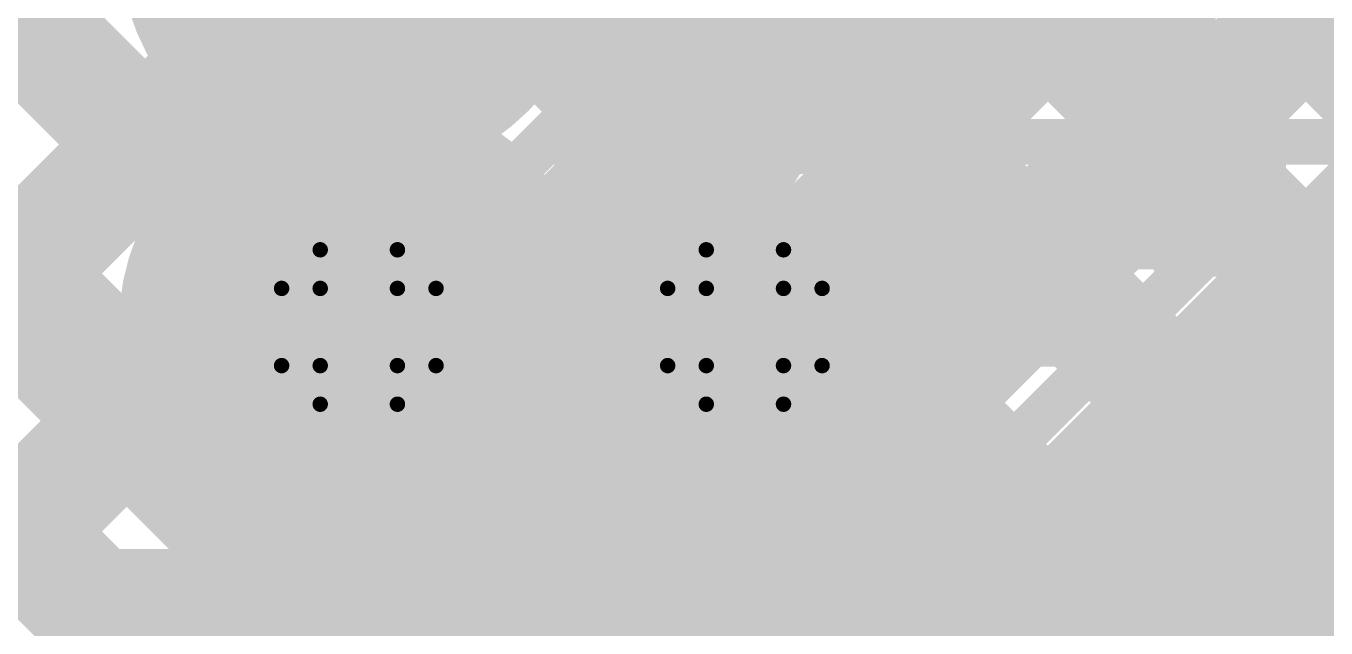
# Model space of a CAD drawing. Header units: millimetres. Extents: x 13 to 259, y -2 to 326.
# Drawn here: x 131.13 to 135.407, y 104.476 to 106.456 of the extents above; entities that cross this region are included whole.
import ezdxf

# ---------------------------------------------------------------- set-up
doc = ezdxf.new("R2010")
doc.units = ezdxf.units.MM
for name, color, linetype in [('BottomLayer', 5, 'Continuous'), ('ConnectLayer', 7, 'Continuous'), ('DrillDrawing', 1, 'Continuous'), ('Mechanical14', 56, 'Continuous'), ('Mechanical8', 56, 'Continuous'), ('MidLayer1', 16, 'Continuous'), ('MidLayer2', 76, 'Continuous'), ('MidLayer3', 90, 'Continuous'), ('MidLayer4', 156, 'Continuous'), ('MidLayer5', 130, 'Continuous'), ('MidLayer6', 216, 'Continuous'), ('MultiLayer', 9, 'Continuous'), ('TopLayer', 1, 'Continuous'), ('TopPaste', 8, 'Continuous'), ('TopSolder', 216, 'Continuous')]:
    doc.layers.add(name, color=color, linetype=linetype)

# ---------------------------------------------------------------- blocks, each defined once
blk = doc.blocks.new('SAMTEC_ASP_127797_01_185')
at = {"layer": 'Mechanical14', "const_width": 0.1}
for points in [[(-2.9591, -0.1638), (-3.3909, -0.1638)], [(-3.3909, -0.5194), (-3.3909, -0.1638)], [(-2.9607, -0.5194), (-2.9607, -0.1638)], [(-3.3909, -0.4064), (-4.2291, -0.4064)], [(-2.1209, -0.4064), (-2.9591, -0.4064)], [(-4.1148, -0.5194), (-4.2291, -0.5194)], [(-4.1148, -0.6604), (-4.1148, -0.5194)], [(-3.3909, -0.5194), (-3.5052, -0.5194)], [(-3.5052, -0.6604), (-3.5052, -0.5194)], [(-2.8448, -0.5194), (-2.9591, -0.5194)], [(-2.8448, -0.6604), (-2.8448, -0.5194)], [(-2.1209, -0.5194), (-2.2352, -0.5194)], [(-2.2352, -0.6604), (-2.2352, -0.5194)], [(-3.5052, -0.6604), (-4.1148, -0.6604)], [(-2.2352, -0.6604), (-2.8448, -0.6604)], [(-3.5052, -1.8796), (-4.1148, -1.8796)], [(-4.1148, -2.0206), (-4.1148, -1.8796)], [(-3.5052, -2.0206), (-3.5052, -1.8796)], [(-2.2352, -1.8796), (-2.8448, -1.8796)], [(-2.8448, -2.0206), (-2.8448, -1.8796)], [(-2.2352, -2.0206), (-2.2352, -1.8796)], [(-4.1148, -2.0206), (-4.2291, -2.0206)], [(-3.3909, -2.0206), (-3.5052, -2.0206)], [(-3.3909, -2.3762), (-3.3909, -2.0206)], [(-2.8448, -2.0206), (-2.9591, -2.0206)], [(-2.9591, -2.3762), (-2.9591, -2.0206)], [(-2.1209, -2.0206), (-2.2352, -2.0206)], [(-3.3909, -2.1336), (-4.2291, -2.1336)], [(-2.1209, -2.1336), (-2.9591, -2.1336)], [(-2.9591, -2.3762), (-3.3909, -2.3762)], [(-2.9591, -2.7038), (-3.3909, -2.7038)], [(-3.3909, -3.0594), (-3.3909, -2.7038)], [(-2.9591, -3.0594), (-2.9591, -2.7038)], [(-3.3909, -2.9464), (-4.2291, -2.9464)], [(-2.1209, -2.9464), (-2.9591, -2.9464)], [(-4.1148, -3.0594), (-4.2291, -3.0594)], [(-4.1148, -3.2004), (-4.1148, -3.0594)], [(-3.5052, -3.2004), (-3.5052, -3.0594)], [(-3.3909, -3.0594), (-3.5052, -3.0594)], [(-2.8448, -3.0594), (-2.9591, -3.0594)], [(-2.8448, -3.2004), (-2.8448, -3.0594)], [(-2.2352, -3.2004), (-2.2352, -3.0594)], [(-2.1209, -3.0594), (-2.2352, -3.0594)], [(-3.5052, -3.2004), (-4.1148, -3.2004)], [(-2.2352, -3.2004), (-2.8448, -3.2004)]]:
    blk.add_lwpolyline(points, dxfattribs=at)
at = {"layer": 'Mechanical14', "const_width": 0.05}
for points in [[(-3.4159, -0.1638, 1), (-3.3659, -0.1638, 1)], [(-3.4159, -0.1638, 1), (-3.3659, -0.1638, 1)], [(-2.9857, -0.1638, 1), (-2.9357, -0.1638, 1)], [(-2.9841, -0.1638, 1), (-2.9341, -0.1638, 1)], [(-3.4159, -0.4064, 1), (-3.3659, -0.4064, 1)], [(-2.9841, -0.4064, 1), (-2.9341, -0.4064, 1)], [(-4.1398, -0.5194, 1), (-4.0898, -0.5194, 1)], [(-4.1398, -0.5194, 1), (-4.0898, -0.5194, 1)], [(-3.5302, -0.5194, 1), (-3.4802, -0.5194, 1)], [(-3.5302, -0.5194, 1), (-3.4802, -0.5194, 1)], [(-3.4159, -0.5194, 1), (-3.3659, -0.5194, 1)], [(-3.4159, -0.5194, 1), (-3.3659, -0.5194, 1)], [(-2.9857, -0.5194, 1), (-2.9357, -0.5194, 1)], [(-2.9841, -0.5194, 1), (-2.9341, -0.5194, 1)], [(-2.8698, -0.5194, 1), (-2.8198, -0.5194, 1)], [(-2.8698, -0.5194, 1), (-2.8198, -0.5194, 1)], [(-2.2602, -0.5194, 1), (-2.2102, -0.5194, 1)], [(-2.2602, -0.5194, 1), (-2.2102, -0.5194, 1)], [(-4.1398, -0.6604, 1), (-4.0898, -0.6604, 1)], [(-4.1398, -0.6604, 1), (-4.0898, -0.6604, 1)], [(-3.5302, -0.6604, 1), (-3.4802, -0.6604, 1)], [(-3.5302, -0.6604, 1), (-3.4802, -0.6604, 1)], [(-2.8698, -0.6604, 1), (-2.8198, -0.6604, 1)], [(-2.8698, -0.6604, 1), (-2.8198, -0.6604, 1)], [(-2.2602, -0.6604, 1), (-2.2102, -0.6604, 1)], [(-2.2602, -0.6604, 1), (-2.2102, -0.6604, 1)], [(-4.1398, -1.8796, 1), (-4.0898, -1.8796, 1)], [(-4.1398, -1.8796, 1), (-4.0898, -1.8796, 1)], [(-3.5302, -1.8796, 1), (-3.4802, -1.8796, 1)], [(-3.5302, -1.8796, 1), (-3.4802, -1.8796, 1)], [(-2.8698, -1.8796, 1), (-2.8198, -1.8796, 1)], [(-2.8698, -1.8796, 1), (-2.8198, -1.8796, 1)], [(-2.2602, -1.8796, 1), (-2.2102, -1.8796, 1)], [(-2.2602, -1.8796, 1), (-2.2102, -1.8796, 1)], [(-4.1398, -2.0206, 1), (-4.0898, -2.0206, 1)], [(-4.1398, -2.0206, 1), (-4.0898, -2.0206, 1)], [(-3.5302, -2.0206, 1), (-3.4802, -2.0206, 1)], [(-3.5302, -2.0206, 1), (-3.4802, -2.0206, 1)], [(-3.4159, -2.0206, 1), (-3.3659, -2.0206, 1)], [(-3.4159, -2.0206, 1), (-3.3659, -2.0206, 1)], [(-2.9841, -2.0206, 1), (-2.9341, -2.0206, 1)], [(-2.9841, -2.0206, 1), (-2.9341, -2.0206, 1)], [(-2.8698, -2.0206, 1), (-2.8198, -2.0206, 1)], [(-2.8698, -2.0206, 1), (-2.8198, -2.0206, 1)], [(-2.2602, -2.0206, 1), (-2.2102, -2.0206, 1)], [(-2.2602, -2.0206, 1), (-2.2102, -2.0206, 1)], [(-3.4159, -2.1336, 1), (-3.3659, -2.1336, 1)], [(-2.9841, -2.1336, 1), (-2.9341, -2.1336, 1)], [(-3.4159, -2.3762, 1), (-3.3659, -2.3762, 1)], [(-3.4159, -2.3762, 1), (-3.3659, -2.3762, 1)], [(-2.9841, -2.3762, 1), (-2.9341, -2.3762, 1)], [(-2.9841, -2.3762, 1), (-2.9341, -2.3762, 1)], [(-3.4159, -2.7038, 1), (-3.3659, -2.7038, 1)], [(-3.4159, -2.7038, 1), (-3.3659, -2.7038, 1)], [(-2.9841, -2.7038, 1), (-2.9341, -2.7038, 1)], [(-2.9841, -2.7038, 1), (-2.9341, -2.7038, 1)], [(-3.4159, -2.9464, 1), (-3.3659, -2.9464, 1)], [(-2.9841, -2.9464, 1), (-2.9341, -2.9464, 1)], [(-4.1398, -3.0594, 1), (-4.0898, -3.0594, 1)], [(-4.1398, -3.0594, 1), (-4.0898, -3.0594, 1)], [(-3.5302, -3.0594, 1), (-3.4802, -3.0594, 1)], [(-3.5302, -3.0594, 1), (-3.4802, -3.0594, 1)], [(-3.4159, -3.0594, 1), (-3.3659, -3.0594, 1)], [(-3.4159, -3.0594, 1), (-3.3659, -3.0594, 1)], [(-2.9841, -3.0594, 1), (-2.9341, -3.0594, 1)], [(-2.9841, -3.0594, 1), (-2.9341, -3.0594, 1)], [(-2.8698, -3.0594, 1), (-2.8198, -3.0594, 1)], [(-2.8698, -3.0594, 1), (-2.8198, -3.0594, 1)], [(-2.2602, -3.0594, 1), (-2.2102, -3.0594, 1)], [(-2.2602, -3.0594, 1), (-2.2102, -3.0594, 1)], [(-4.1398, -3.2004, 1), (-4.0898, -3.2004, 1)], [(-4.1398, -3.2004, 1), (-4.0898, -3.2004, 1)], [(-3.5302, -3.2004, 1), (-3.4802, -3.2004, 1)], [(-3.5302, -3.2004, 1), (-3.4802, -3.2004, 1)], [(-2.8698, -3.2004, 1), (-2.8198, -3.2004, 1)], [(-2.8698, -3.2004, 1), (-2.8198, -3.2004, 1)], [(-2.2602, -3.2004, 1), (-2.2102, -3.2004, 1)], [(-2.2602, -3.2004, 1), (-2.2102, -3.2004, 1)]]:
    blk.add_lwpolyline(points, format="xyb", close=True, dxfattribs=at)
at = {"layer": 'Mechanical8', "const_width": 0.1}
for points in [[(-3.175, -1.905), (-3.175, -0.905)], [(-3.445, -1.905), (-4.445, -1.905)], [(-3.175, -1.905), (-4.175, -1.905)], [(-3.175, -2.905), (-3.175, -1.905)], [(-2.175, -1.905), (-3.175, -1.905)], [(-1.905, -1.905), (-2.905, -1.905)], [(-3.175, -3.175), (-3.175, -2.175)], [(-3.445, -3.175), (-4.445, -3.175)], [(-3.175, -3.175), (-4.175, -3.175)], [(-3.175, -4.175), (-3.175, -3.175)], [(-2.175, -3.175), (-3.175, -3.175)], [(-1.905, -3.175), (-2.905, -3.175)]]:
    blk.add_lwpolyline(points, dxfattribs=at)
at = {"layer": 'Mechanical8', "const_width": 0.05}
for points in [[(-3.2, -0.905, 1), (-3.15, -0.905, 1)], [(-4.2, -1.905, 1), (-4.15, -1.905, 1)], [(-3.47, -1.905, 1), (-3.42, -1.905, 1)], [(-3.2, -1.905, 1), (-3.15, -1.905, 1)], [(-3.2, -1.905, 1), (-3.15, -1.905, 1)], [(-3.2, -1.905, 1), (-3.15, -1.905, 1)], [(-3.2, -1.905, 1), (-3.15, -1.905, 1)], [(-2.93, -1.905, 1), (-2.88, -1.905, 1)], [(-2.2, -1.905, 1), (-2.15, -1.905, 1)], [(-3.2, -2.175, 1), (-3.15, -2.175, 1)], [(-3.2, -2.905, 1), (-3.15, -2.905, 1)], [(-4.2, -3.175, 1), (-4.15, -3.175, 1)], [(-3.47, -3.175, 1), (-3.42, -3.175, 1)], [(-3.2, -3.175, 1), (-3.15, -3.175, 1)], [(-3.2, -3.175, 1), (-3.15, -3.175, 1)], [(-3.2, -3.175, 1), (-3.15, -3.175, 1)], [(-3.2, -3.175, 1), (-3.15, -3.175, 1)], [(-2.93, -3.175, 1), (-2.88, -3.175, 1)], [(-2.2, -3.175, 1), (-2.15, -3.175, 1)], [(-3.2, -4.175, 1), (-3.15, -4.175, 1)]]:
    blk.add_lwpolyline(points, format="xyb", close=True, dxfattribs=at)
at = {"layer": 'TopLayer', "const_width": 0.32}
for points in [[(-4.605, -1.905, 1), (-4.285, -1.905, 1)], [(-3.335, -1.905, 1), (-3.015, -1.905, 1)], [(-2.065, -1.905, 1), (-1.745, -1.905, 1)], [(-4.605, -3.175, 1), (-4.285, -3.175, 1)], [(-3.335, -3.175, 1), (-3.015, -3.175, 1)], [(-2.065, -3.175, 1), (-1.745, -3.175, 1)]]:
    blk.add_lwpolyline(points, format="xyb", close=True, dxfattribs=at)
at = {"layer": 'TopPaste', "const_width": 0.32}
for points in [[(-4.605, -1.905, 1), (-4.285, -1.905, 1)], [(-3.335, -1.905, 1), (-3.015, -1.905, 1)], [(-2.065, -1.905, 1), (-1.745, -1.905, 1)], [(-4.605, -3.175, 1), (-4.285, -3.175, 1)], [(-3.335, -3.175, 1), (-3.015, -3.175, 1)], [(-2.065, -3.175, 1), (-1.745, -3.175, 1)]]:
    blk.add_lwpolyline(points, format="xyb", close=True, dxfattribs=at)
at = {"layer": 'TopSolder', "const_width": 0.4216}
for points in [[(-4.6558, -1.905, 1), (-4.2342, -1.905, 1)], [(-3.3858, -1.905, 1), (-2.9642, -1.905, 1)], [(-2.1158, -1.905, 1), (-1.6942, -1.905, 1)], [(-4.6558, -3.175, 1), (-4.2342, -3.175, 1)], [(-3.3858, -3.175, 1), (-2.9642, -3.175, 1)], [(-2.1158, -3.175, 1), (-1.6942, -3.175, 1)]]:
    blk.add_lwpolyline(points, format="xyb", close=True, dxfattribs=at)

msp = doc.modelspace()

# ---------------------------------------------------------------- linework, layer by layer
at = {"layer": 'BottomLayer', "const_width": 0.25}
for points in [[(132.1001, 105.4657, 1), (132.35, 105.4657, 1)], [(133.3701, 105.4657, 1), (133.62, 105.4657, 1)]]:
    msp.add_lwpolyline(points, format="xyb", close=True, dxfattribs=at)
at = {"layer": 'ConnectLayer', "const_width": 0.4}
for points in [[(121.7757, 114.1147), (131.6378, 104.2526)], [(122.2054, 113.685), (131.6378, 104.2526)], [(134.785, 106.0726), (134.785, 112.0531)], [(127.6323, 111.6522), (137.0824, 102.2021)], [(127.6323, 111.6522), (137.0824, 102.2021)], [(126.9606, 111.4754), (132.41, 106.026)], [(126.9606, 111.4754), (132.41, 106.026)], [(126.7, 109.1903), (131.6378, 104.2526)], [(128.5678, 109.0196), (131.7594, 105.828)], [(128.5678, 109.0196), (131.7594, 105.828)], [(128.5678, 109.0196), (131.7594, 105.828)], [(132.628, 104.6266), (136.8741, 108.8727)], [(132.628, 104.6266), (136.8741, 108.8727)], [(134.0346, 106.0332), (136.8741, 108.8727)], [(133.6219, 104.7719), (137.6398, 108.7899)], [(133.6219, 104.7719), (137.6398, 108.7899)], [(133.9744, 105.1244), (137.6398, 108.7899)], [(134.061, 104.3625), (138.4083, 108.7098)], [(134.061, 104.3625), (138.4083, 108.7098)], [(134.061, 104.3625), (138.4083, 108.7098)], [(128.2068, 108.532), (131.9984, 104.7405)], [(128.2069, 108.532), (131.9984, 104.7405)], [(128.2069, 108.532), (131.9984, 104.7405)], [(134.043, 107.787), (143.616, 98.2141)], [(134.043, 107.787), (143.616, 98.2141)], [(134.043, 107.787), (143.616, 98.2141)], [(125.7668, 100.3109), (133.0614, 107.6056)], [(125.7668, 100.3109), (133.0614, 107.6056)], [(125.5542, 100.9469), (132.0497, 107.4424)], [(125.5542, 100.9469), (132.0497, 107.4424)], [(126.7, 102.0928), (132.0496, 107.4424)], [(132.3516, 106.9329), (132.7285, 106.556)], [(134.0525, 106.9291), (143.6015, 97.3801)], [(134.0525, 106.9291), (143.6015, 97.3801)], [(134.0525, 106.9291), (143.6015, 97.3801)], [(134.0525, 106.9291), (134.785, 106.1965)], [(132.175, 106.0536), (132.175, 106.7564)], [(133.115, 105.1136), (134.785, 106.7836)], [(132.4066, 106.2342), (132.9051, 106.7326)], [(132.3473, 106.0429), (132.9178, 106.6135)], [(132.3473, 106.0429), (132.9178, 106.6135)], [(132.722, 106.4177), (132.9178, 106.6135)], [(132.7714, 106.513), (133.2724, 106.0121)], [(126.7, 101.2443), (131.7914, 106.3356)], [(133.9009, 103.3539), (136.8768, 106.3298)], [(133.9009, 103.3539), (136.8768, 106.3298)], [(134.0343, 103.4873), (136.8768, 106.3298)], [(132.175, 106.2609), (132.3226, 106.1133)], [(132.3472, 106.0429), (132.5431, 106.2388)], [(133.8605, 106.2725), (143.6723, 96.4607)], [(133.8605, 106.2725), (143.6723, 96.4607)], [(133.8605, 106.2725), (134.4227, 105.7103)], [(132.7897, 105.6368), (133.324, 106.1711)], [(132.7897, 105.6368), (133.324, 106.1711)], [(132.7897, 105.6368), (133.3239, 106.1711)], [(132.287, 106.149), (132.4099, 106.026)], [(133.115, 105.7688), (133.492, 106.1457)], [(133.495, 106.0557), (133.495, 106.1457)], [(134.035, 106.0557), (134.035, 106.1457)], [(133.4981, 104.7857), (134.785, 106.0726)], [(134.035, 106.098), (143.6723, 96.4607)], [(133.3154, 105.9691), (133.9985, 105.286)], [(133.115, 104.647), (133.115, 105.7688)], [(132.7853, 105.6506), (133.68, 104.756)], [(132.7853, 105.6506), (133.68, 104.756)], [(132.7853, 105.6506), (132.9083, 105.5276)], [(134.085, 104.1988), (135.4935, 105.6073)], [(133.7198, 105.5647), (137.0824, 102.2021)], [(134.1027, 103.8395), (135.86, 105.5969)], [(133.4486, 105.4472), (133.5176, 105.5162)], [(135.4339, 105.5477), (135.6223, 105.3592)], [(122.6443, 96.34), (131.6478, 105.3435)], [(122.6443, 96.34), (131.6478, 105.3435)], [(126.7, 100.3957), (131.6478, 105.3435)], [(133.115, 105.3209), (133.5742, 104.8618)], [(135.0096, 105.1234), (135.1981, 104.9349)], [(132.628, 104.6267), (133.0641, 105.0627)], [(132.5874, 105.0001), (133.0294, 104.558)], [(132.5874, 105.0001), (133.0294, 104.558)], [(132.5874, 105.0001), (133.0294, 104.558)], [(123.174, 96.0212), (132.054, 104.9011)], [(123.174, 96.0212), (132.054, 104.9011)], [(126.7, 99.5472), (132.0539, 104.9011)], [(132.175, 104.7836), (132.175, 104.8778)], [(132.285, 104.7827), (132.285, 104.8788)], [(133.495, 104.7857), (133.495, 104.8757)], [(134.035, 104.7857), (134.035, 104.8757)], [(134.5854, 104.6991), (134.7738, 104.5107)], [(134.0553, 104.3806), (136.7183, 101.7177)], [(134.0553, 104.3806), (136.7183, 101.7177)], [(134.0553, 104.3806), (136.7183, 101.7177)]]:
    msp.add_lwpolyline(points, dxfattribs=at)
at = {"layer": 'ConnectLayer'}
for points, const_width in [([(132.815, 106.7357, 1), (131.6351, 106.7357, 1)], 0.4), ([(134.085, 106.7357, 1), (132.9051, 106.7357, 1)], 0.4), ([(134.085, 106.7357, 1), (132.9051, 106.7357, 1)], 0.4), ([(132.8178, 106.6135, 1), (133.0178, 106.6135, 1)], 0.2), ([(132.8178, 106.6135, 1), (133.0178, 106.6135, 1)], 0.2), ([(132.8178, 106.6135, 1), (133.0178, 106.6135, 1)], 0.2), ([(132.6285, 106.556, 1), (132.8285, 106.556, 1)], 0.2), ([(132.6714, 106.513, 1), (132.8714, 106.513, 1)], 0.2), ([(132.622, 106.4177, 1), (132.822, 106.4177, 1)], 0.2), ([(133.8752, 106.3928, 1), (134.0752, 106.3928, 1)], 0.2), ([(133.8752, 106.3928, 1), (134.0752, 106.3928, 1)], 0.2), ([(133.8752, 106.3928, 1), (134.0752, 106.3928, 1)], 0.2), ([(131.6914, 106.3356, 1), (131.8914, 106.3356, 1)], 0.2), ([(132.075, 106.2609, 1), (132.275, 106.2609, 1)], 0.2), ([(132.4431, 106.2388, 1), (132.6431, 106.2388, 1)], 0.2), ([(133.7605, 106.2725, 1), (133.9605, 106.2725, 1)], 0.2), ([(133.7605, 106.2725, 1), (133.9605, 106.2725, 1)], 0.2), ([(133.7605, 106.2725, 1), (133.9605, 106.2725, 1)], 0.2), ([(132.3066, 106.2342, 1), (132.5066, 106.2342, 1)], 0.2), ([(132.3066, 106.2342, 1), (132.5066, 106.2342, 1)], 0.2), ([(132.3066, 106.2342, 1), (132.5066, 106.2342, 1)], 0.2), ([(134.685, 106.1965, 1), (134.885, 106.1965, 1)], 0.2), ([(133.2239, 106.1711, 1), (133.4239, 106.1711, 1)], 0.2), ([(133.224, 106.1711, 1), (133.424, 106.1711, 1)], 0.2), ([(133.224, 106.1711, 1), (133.424, 106.1711, 1)], 0.2), ([(132.187, 106.149, 1), (132.387, 106.149, 1)], 0.2), ([(132.2226, 106.1133, 1), (132.4226, 106.1133, 1)], 0.2), ([(133.392, 106.1457, 1), (133.592, 106.1457, 1)], 0.2), ([(133.392, 106.1457, 1), (133.592, 106.1457, 1)], 0.2), ([(133.395, 106.1457, 1), (133.595, 106.1457, 1)], 0.2), ([(133.395, 106.1457, 1), (133.595, 106.1457, 1)], 0.2), ([(133.935, 106.1457, 1), (134.135, 106.1457, 1)], 0.2), ([(133.935, 106.1457, 1), (134.135, 106.1457, 1)], 0.2), ([(133.935, 106.1457, 1), (134.135, 106.1457, 1)], 0.2), ([(133.935, 106.098, 1), (134.135, 106.098, 1)], 0.2), ([(134.685, 106.0726, 1), (134.885, 106.0726, 1)], 0.2), ([(134.685, 106.0726, 1), (134.885, 106.0726, 1)], 0.2), ([(132.815, 105.4657, 1), (131.6351, 105.4657, 1)], 0.4), ([(132.815, 105.4657, 1), (131.6351, 105.4657, 1)], 0.4), ([(132.815, 105.4657, 1), (131.6351, 105.4657, 1)], 0.4), ([(132.075, 106.0536, 1), (132.275, 106.0536, 1)], 0.2), ([(132.075, 106.0536, 1), (132.275, 106.0536, 1)], 0.2), ([(132.2, 106.0509, 1), (132.4, 106.0509, 1)], 0.2), ([(132.2, 106.0509, 1), (132.4, 106.0509, 1)], 0.2), ([(132.2, 106.0509, 1), (132.4, 106.0509, 1)], 0.2), ([(132.2472, 106.0429, 1), (132.4472, 106.0429, 1)], 0.2), ([(132.2473, 106.0429, 1), (132.4473, 106.0429, 1)], 0.2), ([(132.2473, 106.0429, 1), (132.4473, 106.0429, 1)], 0.2), ([(132.3099, 106.026, 1), (132.5099, 106.026, 1)], 0.2), ([(132.31, 106.026, 1), (132.51, 106.026, 1)], 0.2), ([(132.31, 106.026, 1), (132.51, 106.026, 1)], 0.2), ([(133.395, 106.0557, 1), (133.595, 106.0557, 1)], 0.2), ([(133.395, 106.0557, 1), (133.595, 106.0557, 1)], 0.2), ([(133.9346, 106.0332, 1), (134.1346, 106.0332, 1)], 0.2), ([(133.935, 106.0557, 1), (134.135, 106.0557, 1)], 0.2), ([(133.935, 106.0557, 1), (134.135, 106.0557, 1)], 0.2), ([(133.935, 106.0557, 1), (134.135, 106.0557, 1)], 0.2), ([(133.1724, 106.0121, 1), (133.3724, 106.0121, 1)], 0.2), ([(133.2154, 105.9691, 1), (133.4154, 105.9691, 1)], 0.2), ([(131.6594, 105.828, 1), (131.8594, 105.828, 1)], 0.2), ([(131.6594, 105.828, 1), (131.8594, 105.828, 1)], 0.2), ([(131.6594, 105.828, 1), (131.8594, 105.828, 1)], 0.2), ([(133.015, 105.7688, 1), (133.215, 105.7688, 1)], 0.2), ([(133.015, 105.7688, 1), (133.215, 105.7688, 1)], 0.2), ([(134.3227, 105.7103, 1), (134.5227, 105.7103, 1)], 0.2), ([(132.6853, 105.6506, 1), (132.8853, 105.6506, 1)], 0.2), ([(132.6853, 105.6506, 1), (132.8853, 105.6506, 1)], 0.2), ([(132.6853, 105.6506, 1), (132.8853, 105.6506, 1)], 0.2), ([(132.6897, 105.6368, 1), (132.8897, 105.6368, 1)], 0.2), ([(132.6897, 105.6368, 1), (132.8897, 105.6368, 1)], 0.2), ([(132.6897, 105.6368, 1), (132.8897, 105.6368, 1)], 0.2), ([(135.3935, 105.6073, 1), (135.5935, 105.6073, 1)], 0.2), ([(135.3935, 105.6073, 1), (135.5935, 105.6073, 1)], 0.2), ([(135.3935, 105.6073, 1), (135.5935, 105.6073, 1)], 0.2), ([(133.6198, 105.5647, 1), (133.8198, 105.5647, 1)], 0.2), ([(132.8083, 105.5276, 1), (133.0083, 105.5276, 1)], 0.2), ([(133.395, 105.5157, 1), (133.595, 105.5157, 1)], 0.2), ([(133.395, 105.5157, 1), (133.595, 105.5157, 1)], 0.2), ([(133.395, 105.5157, 1), (133.595, 105.5157, 1)], 0.2), ([(133.4176, 105.5162, 1), (133.6176, 105.5162, 1)], 0.2), ([(135.3339, 105.5477, 1), (135.5339, 105.5477, 1)], 0.2), ([(131.5351, 105.4657, 1), (131.7351, 105.4657, 1)], 0.2), ([(131.5351, 105.4657, 1), (131.7351, 105.4657, 1)], 0.2), ([(131.5351, 105.4657, 1), (131.7351, 105.4657, 1)], 0.2), ([(132.715, 105.4657, 1), (132.915, 105.4657, 1)], 0.2), ([(132.715, 105.4657, 1), (132.915, 105.4657, 1)], 0.2), ([(132.715, 105.4657, 1), (132.915, 105.4657, 1)], 0.2), ([(133.3486, 105.4472, 1), (133.5486, 105.4472, 1)], 0.2), ([(133.395, 105.4157, 1), (133.595, 105.4157, 1)], 0.2), ([(133.395, 105.4157, 1), (133.595, 105.4157, 1)], 0.2), ([(133.395, 105.4157, 1), (133.595, 105.4157, 1)], 0.2), ([(131.5478, 105.3435, 1), (131.7478, 105.3435, 1)], 0.2), ([(131.5478, 105.3435, 1), (131.7478, 105.3435, 1)], 0.2), ([(131.5478, 105.3435, 1), (131.7478, 105.3435, 1)], 0.2), ([(133.015, 105.3209, 1), (133.215, 105.3209, 1)], 0.2), ([(133.8985, 105.286, 1), (134.0985, 105.286, 1)], 0.2), ([(133.015, 105.1136, 1), (133.215, 105.1136, 1)], 0.2), ([(133.8744, 105.1244, 1), (134.0744, 105.1244, 1)], 0.2), ([(134.9096, 105.1234, 1), (135.1096, 105.1234, 1)], 0.2), ([(132.9641, 105.0627, 1), (133.1641, 105.0627, 1)], 0.2), ([(132.4874, 105.0001, 1), (132.6874, 105.0001, 1)], 0.2), ([(132.4874, 105.0001, 1), (132.6874, 105.0001, 1)], 0.2), ([(132.4874, 105.0001, 1), (132.6874, 105.0001, 1)], 0.2), ([(135.0981, 104.9349, 1), (135.2981, 104.9349, 1)], 0.2), ([(131.9539, 104.9011, 1), (132.1539, 104.9011, 1)], 0.2), ([(131.954, 104.9011, 1), (132.154, 104.9011, 1)], 0.2), ([(131.954, 104.9011, 1), (132.154, 104.9011, 1)], 0.2), ([(132.075, 104.8778, 1), (132.275, 104.8778, 1)], 0.2), ([(132.075, 104.8778, 1), (132.275, 104.8778, 1)], 0.2), ([(132.185, 104.8788, 1), (132.385, 104.8788, 1)], 0.2), ([(132.185, 104.8788, 1), (132.385, 104.8788, 1)], 0.2), ([(133.395, 104.8757, 1), (133.595, 104.8757, 1)], 0.2), ([(133.395, 104.8757, 1), (133.595, 104.8757, 1)], 0.2), ([(133.935, 104.8757, 1), (134.135, 104.8757, 1)], 0.2), ([(133.935, 104.8757, 1), (134.135, 104.8757, 1)], 0.2), ([(133.935, 104.8757, 1), (134.135, 104.8757, 1)], 0.2), ([(133.4742, 104.8618, 1), (133.6742, 104.8618, 1)], 0.2), ([(132.815, 104.1957, 1), (131.6351, 104.1957, 1)], 0.4), ([(132.815, 104.1957, 1), (131.6351, 104.1957, 1)], 0.4), ([(132.815, 104.1957, 1), (131.6351, 104.1957, 1)], 0.4), ([(134.085, 104.1957, 1), (132.9051, 104.1957, 1)], 0.4), ([(134.085, 104.1957, 1), (132.9051, 104.1957, 1)], 0.4), ([(133.395, 104.7857, 1), (133.595, 104.7857, 1)], 0.2), ([(133.395, 104.7857, 1), (133.595, 104.7857, 1)], 0.2), ([(133.3981, 104.7857, 1), (133.5981, 104.7857, 1)], 0.2), ([(133.3981, 104.7857, 1), (133.5981, 104.7857, 1)], 0.2), ([(133.935, 104.7857, 1), (134.135, 104.7857, 1)], 0.2), ([(133.935, 104.7857, 1), (134.135, 104.7857, 1)], 0.2), ([(133.935, 104.7857, 1), (134.135, 104.7857, 1)], 0.2), ([(132.075, 104.7836, 1), (132.275, 104.7836, 1)], 0.2), ([(132.075, 104.7836, 1), (132.275, 104.7836, 1)], 0.2), ([(132.185, 104.7827, 1), (132.385, 104.7827, 1)], 0.2), ([(132.185, 104.7827, 1), (132.385, 104.7827, 1)], 0.2), ([(133.5219, 104.7719, 1), (133.7219, 104.7719, 1)], 0.2), ([(133.5219, 104.7719, 1), (133.7219, 104.7719, 1)], 0.2), ([(133.58, 104.756, 1), (133.78, 104.756, 1)], 0.2), ([(133.58, 104.756, 1), (133.78, 104.756, 1)], 0.2), ([(131.8984, 104.7405, 1), (132.0984, 104.7405, 1)], 0.2), ([(131.8984, 104.7405, 1), (132.0984, 104.7405, 1)], 0.2), ([(131.8984, 104.7405, 1), (132.0984, 104.7405, 1)], 0.2), ([(134.4854, 104.6991, 1), (134.6854, 104.6991, 1)], 0.2), ([(132.528, 104.6267, 1), (132.728, 104.6267, 1)], 0.2), ([(132.528, 104.6266, 1), (132.728, 104.6266, 1)], 0.2), ([(132.528, 104.6266, 1), (132.728, 104.6266, 1)], 0.2), ([(133.015, 104.647, 1), (133.215, 104.647, 1)], 0.2), ([(133.015, 104.647, 1), (133.215, 104.647, 1)], 0.2), ([(132.9294, 104.558, 1), (133.1294, 104.558, 1)], 0.2), ([(132.9294, 104.558, 1), (133.1294, 104.558, 1)], 0.2), ([(132.9294, 104.558, 1), (133.1294, 104.558, 1)], 0.2), ([(133.8752, 104.5386, 1), (134.0752, 104.5386, 1)], 0.2), ([(133.8752, 104.5386, 1), (134.0752, 104.5386, 1)], 0.2), ([(133.8752, 104.5386, 1), (134.0752, 104.5386, 1)], 0.2), ([(134.6738, 104.5107, 1), (134.8738, 104.5107, 1)], 0.2), ([(133.9553, 104.3806, 1), (134.1553, 104.3806, 1)], 0.2), ([(133.9553, 104.3806, 1), (134.1553, 104.3806, 1)], 0.2), ([(133.9553, 104.3806, 1), (134.1553, 104.3806, 1)], 0.2), ([(133.961, 104.3625, 1), (134.161, 104.3625, 1)], 0.2), ([(133.961, 104.3625, 1), (134.161, 104.3625, 1)], 0.2), ([(133.961, 104.3625, 1), (134.161, 104.3625, 1)], 0.2)]:
    msp.add_lwpolyline(points, format="xyb", close=True, dxfattribs=dict(at, const_width=const_width))
at = {"layer": 'ConnectLayer', "const_width": 0.4}
for points in [[(133.495, 106.1457, -1), (133.495, 107.3257)], [(134.085, 106.7357, -0.41575), (133.492, 106.1457)], [(134.085, 106.7357, -0.156291), (133.9752, 106.3928)], [(133.9752, 106.3928, -0.119394), (134.035, 106.1457)], [(133.9752, 106.3928, -0.119394), (134.035, 106.1457)], [(132.3, 106.0509, -0.129863), (132.4066, 106.2342)], [(132.3, 106.0509, -0.129863), (132.4066, 106.2342)], [(132.175, 106.0536, -0.053088), (132.3, 106.0509)], [(133.495, 104.8757, -1), (133.495, 106.0557)], [(134.035, 106.0557, -0.414214), (133.495, 105.5157)], [(134.035, 106.0557, -0.414214), (133.495, 105.5157)], [(135.615, 105.9007, -0.198912), (135.4935, 105.6073)], [(135.615, 105.9007, -0.198912), (135.4935, 105.6073)], [(133.495, 105.4157, -1), (133.495, 105.5157)], [(133.495, 105.4157, -0.414214), (134.035, 104.8757)], [(133.495, 105.4157, -0.414214), (134.035, 104.8757)], [(132.285, 104.8788, -0.046715), (132.175, 104.8778)], [(132.175, 104.7836, -0.046715), (132.285, 104.7827)], [(133.495, 103.6057, -1), (133.495, 104.7857)], [(133.115, 104.647, -0.178113), (133.4981, 104.7857)], [(134.035, 104.7857, -0.119394), (133.9752, 104.5386)], [(134.035, 104.7857, -0.119394), (133.9752, 104.5386)], [(133.9752, 104.5386, -0.156291), (134.085, 104.1957)]]:
    msp.add_lwpolyline(points, format="xyb", dxfattribs=at)
at = {"layer": 'DrillDrawing', "const_width": 0.0508}
for points in [[(132.098, 105.5927), (132.098, 105.7197)], [(132.098, 105.7197), (132.352, 105.7197)], [(132.352, 105.5927), (132.352, 105.7197)], [(133.368, 105.5927), (133.368, 105.7197)], [(133.368, 105.7197), (133.622, 105.7197)], [(133.622, 105.5927), (133.622, 105.7197)], [(131.971, 105.3387), (131.971, 105.5927)], [(131.971, 105.5927), (132.098, 105.5927)], [(132.352, 105.5927), (132.479, 105.5927)], [(132.479, 105.3387), (132.479, 105.5927)], [(133.241, 105.3387), (133.241, 105.5927)], [(133.241, 105.5927), (133.368, 105.5927)], [(133.622, 105.5927), (133.749, 105.5927)], [(133.749, 105.3387), (133.749, 105.5927)], [(131.971, 105.3387), (132.098, 105.3387)], [(132.098, 105.2117), (132.098, 105.3387)], [(132.352, 105.3387), (132.479, 105.3387)], [(132.352, 105.2117), (132.352, 105.3387)], [(133.241, 105.3387), (133.368, 105.3387)], [(133.368, 105.2117), (133.368, 105.3387)], [(133.622, 105.3387), (133.749, 105.3387)], [(133.622, 105.2117), (133.622, 105.3387)], [(132.098, 105.2117), (132.352, 105.2117)], [(133.368, 105.2117), (133.622, 105.2117)]]:
    msp.add_lwpolyline(points, dxfattribs=at)
at = {"layer": 'DrillDrawing', "const_width": 0.0254}
for points in [[(132.0853, 105.7197, 1), (132.1107, 105.7197, 1)], [(132.0853, 105.7197, 1), (132.1107, 105.7197, 1)], [(132.3393, 105.7197, 1), (132.3647, 105.7197, 1)], [(132.3393, 105.7197, 1), (132.3647, 105.7197, 1)], [(133.3553, 105.7197, 1), (133.3807, 105.7197, 1)], [(133.3553, 105.7197, 1), (133.3807, 105.7197, 1)], [(133.6093, 105.7197, 1), (133.6347, 105.7197, 1)], [(133.6093, 105.7197, 1), (133.6347, 105.7197, 1)], [(131.9583, 105.5927, 1), (131.9837, 105.5927, 1)], [(131.9583, 105.5927, 1), (131.9837, 105.5927, 1)], [(132.0853, 105.5927, 1), (132.1107, 105.5927, 1)], [(132.0853, 105.5927, 1), (132.1107, 105.5927, 1)], [(132.3393, 105.5927, 1), (132.3647, 105.5927, 1)], [(132.3393, 105.5927, 1), (132.3647, 105.5927, 1)], [(132.4663, 105.5927, 1), (132.4917, 105.5927, 1)], [(132.4663, 105.5927, 1), (132.4917, 105.5927, 1)], [(133.2283, 105.5927, 1), (133.2537, 105.5927, 1)], [(133.2283, 105.5927, 1), (133.2537, 105.5927, 1)], [(133.3553, 105.5927, 1), (133.3807, 105.5927, 1)], [(133.3553, 105.5927, 1), (133.3807, 105.5927, 1)], [(133.6093, 105.5927, 1), (133.6347, 105.5927, 1)], [(133.6093, 105.5927, 1), (133.6347, 105.5927, 1)], [(133.7363, 105.5927, 1), (133.7617, 105.5927, 1)], [(133.7363, 105.5927, 1), (133.7617, 105.5927, 1)], [(131.9583, 105.3387, 1), (131.9837, 105.3387, 1)], [(131.9583, 105.3387, 1), (131.9837, 105.3387, 1)], [(132.0853, 105.3387, 1), (132.1107, 105.3387, 1)], [(132.0853, 105.3387, 1), (132.1107, 105.3387, 1)], [(132.3393, 105.3387, 1), (132.3647, 105.3387, 1)], [(132.3393, 105.3387, 1), (132.3647, 105.3387, 1)], [(132.4663, 105.3387, 1), (132.4917, 105.3387, 1)], [(132.4663, 105.3387, 1), (132.4917, 105.3387, 1)], [(133.2283, 105.3387, 1), (133.2537, 105.3387, 1)], [(133.2283, 105.3387, 1), (133.2537, 105.3387, 1)], [(133.3553, 105.3387, 1), (133.3807, 105.3387, 1)], [(133.3553, 105.3387, 1), (133.3807, 105.3387, 1)], [(133.6093, 105.3387, 1), (133.6347, 105.3387, 1)], [(133.6093, 105.3387, 1), (133.6347, 105.3387, 1)], [(133.7363, 105.3387, 1), (133.7617, 105.3387, 1)], [(133.7363, 105.3387, 1), (133.7617, 105.3387, 1)], [(132.0853, 105.2117, 1), (132.1107, 105.2117, 1)], [(132.0853, 105.2117, 1), (132.1107, 105.2117, 1)], [(132.3393, 105.2117, 1), (132.3647, 105.2117, 1)], [(132.3393, 105.2117, 1), (132.3647, 105.2117, 1)], [(133.3553, 105.2117, 1), (133.3807, 105.2117, 1)], [(133.3553, 105.2117, 1), (133.3807, 105.2117, 1)], [(133.6093, 105.2117, 1), (133.6347, 105.2117, 1)], [(133.6093, 105.2117, 1), (133.6347, 105.2117, 1)]]:
    msp.add_lwpolyline(points, format="xyb", close=True, dxfattribs=at)
at = {"layer": 'MidLayer1', "const_width": 0.25}
for points in [[(132.1001, 105.4657, 1), (132.35, 105.4657, 1)], [(133.3701, 105.4657, 1), (133.62, 105.4657, 1)]]:
    msp.add_lwpolyline(points, format="xyb", close=True, dxfattribs=at)
at = {"layer": 'MidLayer2', "const_width": 0.12}
for points in [[(133.9384, 106.503, -0.414214), (134.0984, 106.663)], [(135.1291, 105.7151, -0.414213), (135.2891, 105.5551)], [(134.0984, 105.3951, -0.414214), (133.9384, 105.5551)]]:
    msp.add_lwpolyline(points, format="xyb", dxfattribs=at)
for points in [[(133.9384, 105.5551), (133.9384, 106.503)], [(134.2584, 106.343), (136.6951, 106.343)], [(134.2584, 105.7151), (134.2584, 106.343)], [(130.1597, 106.2611), (132.225, 104.1957)], [(134.2584, 105.7151), (135.1291, 105.7151)], [(135.2891, 105.5551), (135.2891, 99.6135)], [(134.0984, 105.3951), (134.9691, 105.3951)], [(134.9691, 105.3951), (134.9691, 99.481)]]:
    msp.add_lwpolyline(points, dxfattribs=at)
at = {"layer": 'MidLayer2'}
for points, const_width in [([(133.9084, 106.503, 1), (133.9684, 106.503, 1)], 0.06), ([(133.9084, 106.503, 1), (133.9684, 106.503, 1)], 0.06), ([(134.2284, 106.343, 1), (134.2884, 106.343, 1)], 0.06), ([(134.2284, 106.343, 1), (134.2884, 106.343, 1)], 0.06), ([(134.2284, 105.7151, 1), (134.2884, 105.7151, 1)], 0.06), ([(134.2284, 105.7151, 1), (134.2884, 105.7151, 1)], 0.06), ([(135.0991, 105.7151, 1), (135.1591, 105.7151, 1)], 0.06), ([(135.0991, 105.7151, 1), (135.1591, 105.7151, 1)], 0.06), ([(132.1001, 105.4657, 1), (132.35, 105.4657, 1)], 0.25), ([(133.3701, 105.4657, 1), (133.62, 105.4657, 1)], 0.25), ([(133.9084, 105.5551, 1), (133.9684, 105.5551, 1)], 0.06), ([(133.9084, 105.5551, 1), (133.9684, 105.5551, 1)], 0.06), ([(135.2591, 105.5551, 1), (135.3191, 105.5551, 1)], 0.06), ([(135.2591, 105.5551, 1), (135.3191, 105.5551, 1)], 0.06), ([(134.0684, 105.3951, 1), (134.1284, 105.3951, 1)], 0.06), ([(134.0684, 105.3951, 1), (134.1284, 105.3951, 1)], 0.06), ([(134.9391, 105.3951, 1), (134.9991, 105.3951, 1)], 0.06), ([(134.9391, 105.3951, 1), (134.9991, 105.3951, 1)], 0.06)]:
    msp.add_lwpolyline(points, format="xyb", close=True, dxfattribs=dict(at, const_width=const_width))
at = {"layer": 'MidLayer3', "const_width": 0.15}
for points in [[(135.2, 105.9007), (135.2, 112.225)], [(131.76, 102.1725), (131.76, 106.9283)], [(132.7, 105.9407), (133.495, 106.7357)], [(132.7, 100.2031), (132.7, 105.9407)], [(133.495, 104.1957), (135.2, 105.9007)], [(134.2746, 103.4245), (136.275, 105.425)]]:
    msp.add_lwpolyline(points, dxfattribs=at)
at = {"layer": 'MidLayer3'}
for points, const_width in [([(132.6625, 105.9407, 1), (132.7375, 105.9407, 1)], 0.075), ([(132.6625, 105.9407, 1), (132.7375, 105.9407, 1)], 0.075), ([(135.1625, 105.9007, 1), (135.2375, 105.9007, 1)], 0.075), ([(135.1625, 105.9007, 1), (135.2375, 105.9007, 1)], 0.075), ([(132.1001, 105.4657, 1), (132.35, 105.4657, 1)], 0.25), ([(133.3701, 105.4657, 1), (133.62, 105.4657, 1)], 0.25)]:
    msp.add_lwpolyline(points, format="xyb", close=True, dxfattribs=dict(at, const_width=const_width))
at = {"layer": 'MidLayer4'}
for points, const_width in [([(132.225, 105.4657), (132.8343, 106.075)], 0.15), ([(132.8343, 106.075), (138.8518, 106.075)], 0.15), ([(121.2414, 104.995), (137.5947, 104.995)], 0.12), ([(121.25, 104.675), (137.4621, 104.675)], 0.12)]:
    msp.add_lwpolyline(points, dxfattribs=dict(at, const_width=const_width))
for points, const_width in [([(132.7968, 106.075, 1), (132.8718, 106.075, 1)], 0.075), ([(132.7968, 106.075, 1), (132.8718, 106.075, 1)], 0.075), ([(132.1001, 105.4657, 1), (132.35, 105.4657, 1)], 0.25), ([(133.3701, 105.4657, 1), (133.62, 105.4657, 1)], 0.25), ([(132.1875, 105.4657, 1), (132.2625, 105.4657, 1)], 0.075)]:
    msp.add_lwpolyline(points, format="xyb", close=True, dxfattribs=dict(at, const_width=const_width))
at = {"layer": 'MidLayer5', "const_width": 0.25}
for points in [[(132.1001, 105.4657, 1), (132.35, 105.4657, 1)], [(133.3701, 105.4657, 1), (133.62, 105.4657, 1)]]:
    msp.add_lwpolyline(points, format="xyb", close=True, dxfattribs=at)
at = {"layer": 'MidLayer6', "const_width": 0.25}
for points in [[(132.1001, 105.4657, 1), (132.35, 105.4657, 1)], [(133.3701, 105.4657, 1), (133.62, 105.4657, 1)]]:
    msp.add_lwpolyline(points, format="xyb", close=True, dxfattribs=at)
at = {"layer": 'MultiLayer', "const_width": 0.25}
for points in [[(132.1001, 105.4657, 1), (132.35, 105.4657, 1)], [(133.3701, 105.4657, 1), (133.62, 105.4657, 1)]]:
    msp.add_lwpolyline(points, format="xyb", close=True, dxfattribs=at)
at = {"layer": 'TopLayer', "const_width": 0.25}
for points in [[(132.1001, 105.4657, 1), (132.35, 105.4657, 1)], [(133.3701, 105.4657, 1), (133.62, 105.4657, 1)]]:
    msp.add_lwpolyline(points, format="xyb", close=True, dxfattribs=at)

# ---------------------------------------------------------------- block references
at = {"rotation": 270}
msp.add_blockref('SAMTEC_ASP_127797_01_185', (135.4, 102.2907), dxfattribs=at)

doc.saveas('drawing.dxf')
